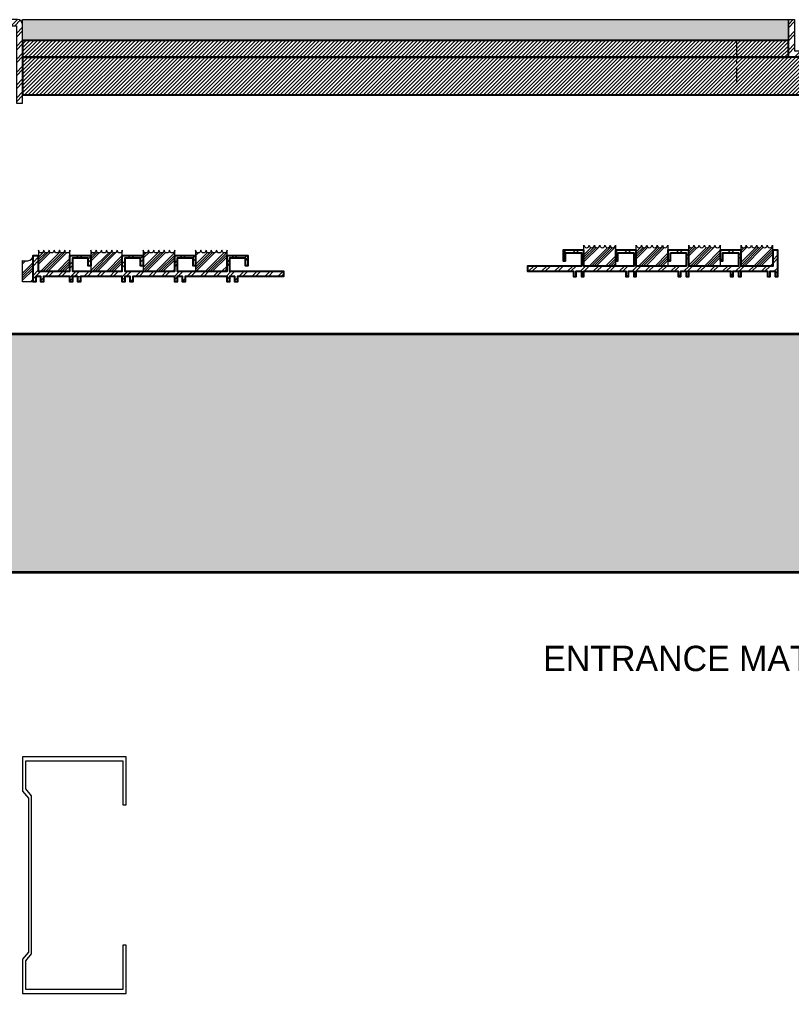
# Model space of a CAD drawing. Header units: millimetres. Extents: x -159872 to 386485, y -250577 to 158966.
# Drawn here: x -44139.1 to -43770.4, y 30365.1 to 30830 of the extents above; entities that cross this region are included whole.
import ezdxf

# ---------------------------------------------------------------- set-up
doc = ezdxf.new("R2010")
doc.units = ezdxf.units.MM
doc.linetypes.add('Line Type-23', pattern=[12.192, 7.62, -1.524, 1.524, -1.524])
doc.layers.add('LDS-finishes-floor', color=252, linetype='Continuous', lineweight=9)
doc.layers.add('LDS-finishes-floor_Hatch', color=7, linetype='Continuous', lineweight=5)
doc.styles.add('2Stone Sans', font='')
doc.styles.get('2Stone Sans').set_extended_font_data('2Stone Sans')
pattern_1 = [(45, (60673.5132, -36457.515), (-3.08687324, 3.08687324), []), (45, (60672.671, -36456.673), (-3.08687324, 3.08687324), [])]
pattern_2 = [(45, (60673.5132, -36457.5152), (-0.898025612, 0.898025612), [])]
pattern_3 = [(45, (60673.513, -36457.515), (-3.92886205, 3.92886205), []), (45, (60672.952, -36456.954), (-3.92886205, 3.92886205), []), (45, (60672.3907, -36456.3927), (-3.92886205, 3.92886205), [])]
pattern_4 = [(45, (60670.5146, -36457.1183), (-3.92886205, 3.92886205), [])]

msp = doc.modelspace()

# ---------------------------------------------------------------- hatches: boundary and pattern name
at = {"layer": 'LDS-finishes-floor_Hatch', "linetype": 'Continuous', "lineweight": 13}
h = msp.add_hatch(dxfattribs=at)
h.set_pattern_fill('Steel', style=0, pattern_type=2)
h.set_pattern_definition(pattern_1)
edge = h.paths.add_edge_path()
edge.add_arc((-44140.0515, 30827.5), 2.5, 0, 90)
edge.add_line((-44140.0515, 30830), (-44316.0515, 30830))
edge.add_arc((-44316.0515, 30827.5), 2.5, 90, 180)
edge.add_line((-44318.5515, 30827.5), (-44318.5515, 30653.3465))
edge.add_line((-44318.5515, 30653.3465), (-44315.5515, 30653.3465))
edge.add_line((-44315.5515, 30653.3465), (-44315.5515, 30827))
edge.add_line((-44315.5515, 30827), (-44140.5515, 30827))
edge.add_line((-44140.5515, 30827), (-44140.5515, 30790))
edge.add_line((-44140.5515, 30790), (-44137.5515, 30790))
edge.add_line((-44137.5515, 30790), (-44137.5515, 30827.5))
at = {"layer": 'LDS-finishes-floor_Hatch', "linetype": 'Continuous', "lineweight": 13, "transparency": 33554687}
h = msp.add_hatch(dxfattribs=at)
h.set_pattern_fill('Skipping Cross Gray HF', color=8, style=0, pattern_type=2)
h.set_pattern_definition([(45, (60673.513, -36457.515), (8.29027778, -0.70555556), [15.7154482, -2.245064]), (45, (60672.2344, -36459.9406), (-1.26682156, -10.1984562), [6.7351921, -11.22532015]), (45, (60674.636, -36458.638), (0.9059402, -8.0496902), [14.4104195, -16.2500475]), (45, (60674.0865, -36460.2933), (9.42870198, 0.4490758), [13.919397, -4.0411153]), (45, (60675.758, -36459.76), (4.49012806, -4.49012806), [4.2083736, -1.0520934]), (45, (60676.3196, -36460.3215), (4.49012806, -4.49012806), [3.52298, -5.74802]), (45, (60676.881, -36460.883), (4.49012806, -4.49012806), []), (45, (60673.5794, -36465.2763), (4.49012806, -4.49012806), [23.8482568, -19.5122102]), (135, (60675.806, -36458.662), (8.81944444, 1.49930556), [15.7155198, -2.2450743]), (135, (60677.7466, -36461.837), (-10.58333333, 0.35277778), [6.7352227, -11.2253713]), (135, (60673.778, -36459.191), (-2.38125, -7.7611111), [14.4104792, -16.2501148]), (135, (60675.63, -36462.542), (8.9076389, 1.32291667), [13.9194603, -4.0411336]), (135, (60676.512, -36464.659), (5.99722222, 4.23333333), [4.2084752, -1.0521188]), (135, (60674.836, -36464.0416), (-5.64444444, -4.5861111), [3.52298, -5.74802]), (135, (60674.1306, -36464.4826), (6.43819444, 3.7923611), []), (135, (60675.101, -36466.864), (5.11527778, 5.20347222), [23.8483267, -19.5122673])])
h.paths.add_polyline_path([(-44137.5515, 30830), (-43771.94161, 30830), (-43771.94161, 30820), (-44137.5515, 30820)])
h = msp.add_hatch(dxfattribs=at)
h.set_pattern_fill('Steel', style=0, pattern_type=2)
h.set_pattern_definition(pattern_1)
h.paths.add_polyline_path([(-43771.94161, 30812), (-43771.94161, 30830), (-43768.94161, 30830), (-43768.94161, 30815), (-43745.44161, 30815), (-43745.44161, 30812)])
at = {"layer": 'LDS-finishes-floor_Hatch', "linetype": 'Continuous', "lineweight": 5, "transparency": 33554687}
h = msp.add_hatch(dxfattribs=at)
h.set_pattern_fill('Brick', style=0, pattern_type=2)
h.set_pattern_definition(pattern_2)
h.paths.add_polyline_path([(-43771.94161, 30820), (-44137.5515, 30820), (-44137.5515, 30812), (-43771.94161, 30812)])
h = msp.add_hatch(dxfattribs=at)
h.set_pattern_fill('Brick', style=0, pattern_type=2)
h.set_pattern_definition(pattern_2)
h.paths.add_polyline_path([(-42614.11263, 30812), (-44137.5515, 30812), (-44137.5515, 30794), (-42614.11263, 30794)])
h = msp.add_hatch(dxfattribs=at)
h.set_pattern_fill('07_   rubber-1', color=250, style=0, pattern_type=2)
h.set_pattern_definition(pattern_3)
edge = h.paths.add_edge_path()
edge.add_line((-44129.9515, 30709.84118), (-44114.9515, 30709.84118))
edge.add_line((-44114.9515, 30709.84118), (-44114.9515, 30719.84118))
edge.add_arc((-44116.2015, 30719.84118), 1.25, 270, 360, ccw=False)
edge.add_arc((-44116.2015, 30719.84118), 1.25, 180, 270, ccw=False)
edge.add_arc((-44118.7015, 30719.84118), 1.25, 270, 360, ccw=False)
edge.add_arc((-44118.7015, 30719.84118), 1.25, 180, 270, ccw=False)
edge.add_arc((-44121.2015, 30719.84118), 1.25, 270, 360, ccw=False)
edge.add_arc((-44121.2015, 30719.84118), 1.25, 180, 270, ccw=False)
edge.add_arc((-44123.7015, 30719.84118), 1.25, 270, 360, ccw=False)
edge.add_arc((-44123.7015, 30719.84118), 1.25, 180, 270, ccw=False)
edge.add_arc((-44126.2015, 30719.84118), 1.25, 270, 360, ccw=False)
edge.add_arc((-44126.2015, 30719.84118), 1.25, 180, 270, ccw=False)
edge.add_arc((-44128.7015, 30719.84118), 1.25, 270, 360, ccw=False)
edge.add_arc((-44128.7015, 30719.84118), 1.25, 180, 270, ccw=False)
edge.add_line((-44129.9515, 30719.84118), (-44129.9515, 30709.84118))
h = msp.add_hatch(dxfattribs=at)
h.set_pattern_fill('07_   rubber', style=0, pattern_type=2)
h.set_pattern_definition(pattern_4)
edge = h.paths.add_edge_path()
edge.add_line((-44129.9515, 30709.84118), (-44114.9515, 30709.84118))
edge.add_line((-44114.9515, 30709.84118), (-44114.9515, 30719.84118))
edge.add_arc((-44116.2015, 30719.84118), 1.25, 270, 360, ccw=False)
edge.add_arc((-44116.2015, 30719.84118), 1.25, 180, 270, ccw=False)
edge.add_arc((-44118.7015, 30719.84118), 1.25, 270, 360, ccw=False)
edge.add_arc((-44118.7015, 30719.84118), 1.25, 180, 270, ccw=False)
edge.add_arc((-44121.2015, 30719.84118), 1.25, 270, 360, ccw=False)
edge.add_arc((-44121.2015, 30719.84118), 1.25, 180, 270, ccw=False)
edge.add_arc((-44123.7015, 30719.84118), 1.25, 270, 360, ccw=False)
edge.add_arc((-44123.7015, 30719.84118), 1.25, 180, 270, ccw=False)
edge.add_arc((-44126.2015, 30719.84118), 1.25, 270, 360, ccw=False)
edge.add_arc((-44126.2015, 30719.84118), 1.25, 180, 270, ccw=False)
edge.add_arc((-44128.7015, 30719.84118), 1.25, 270, 360, ccw=False)
edge.add_arc((-44128.7015, 30719.84118), 1.25, 180, 270, ccw=False)
edge.add_line((-44129.9515, 30719.84118), (-44129.9515, 30709.84118))
h = msp.add_hatch(dxfattribs=at)
h.set_pattern_fill('07_   rubber-1', color=250, style=0, pattern_type=2)
h.set_pattern_definition(pattern_3)
edge = h.paths.add_edge_path()
edge.add_line((-44104.9515, 30709.84118), (-44089.9515, 30709.84118))
edge.add_line((-44089.9515, 30709.84118), (-44089.9515, 30719.84118))
edge.add_arc((-44091.2015, 30719.84118), 1.25, 270, 360, ccw=False)
edge.add_arc((-44091.2015, 30719.84118), 1.25, 180, 270, ccw=False)
edge.add_arc((-44093.7015, 30719.84118), 1.25, 270, 360, ccw=False)
edge.add_arc((-44093.7015, 30719.84118), 1.25, 180, 270, ccw=False)
edge.add_arc((-44096.2015, 30719.84118), 1.25, 270, 360, ccw=False)
edge.add_arc((-44096.2015, 30719.84118), 1.25, 180, 270, ccw=False)
edge.add_arc((-44098.7015, 30719.84118), 1.25, 270, 360, ccw=False)
edge.add_arc((-44098.7015, 30719.84118), 1.25, 180, 270, ccw=False)
edge.add_arc((-44101.2015, 30719.84118), 1.25, 270, 360, ccw=False)
edge.add_arc((-44101.2015, 30719.84118), 1.25, 180, 270, ccw=False)
edge.add_arc((-44103.7015, 30719.84118), 1.25, 270, 360, ccw=False)
edge.add_arc((-44103.7015, 30719.84118), 1.25, 180, 270, ccw=False)
edge.add_line((-44104.9515, 30719.84118), (-44104.9515, 30709.84118))
h = msp.add_hatch(dxfattribs=at)
h.set_pattern_fill('07_   rubber', style=0, pattern_type=2)
h.set_pattern_definition(pattern_4)
edge = h.paths.add_edge_path()
edge.add_line((-44104.9515, 30709.84118), (-44089.9515, 30709.84118))
edge.add_line((-44089.9515, 30709.84118), (-44089.9515, 30719.84118))
edge.add_arc((-44091.2015, 30719.84118), 1.25, 270, 360, ccw=False)
edge.add_arc((-44091.2015, 30719.84118), 1.25, 180, 270, ccw=False)
edge.add_arc((-44093.7015, 30719.84118), 1.25, 270, 360, ccw=False)
edge.add_arc((-44093.7015, 30719.84118), 1.25, 180, 270, ccw=False)
edge.add_arc((-44096.2015, 30719.84118), 1.25, 270, 360, ccw=False)
edge.add_arc((-44096.2015, 30719.84118), 1.25, 180, 270, ccw=False)
edge.add_arc((-44098.7015, 30719.84118), 1.25, 270, 360, ccw=False)
edge.add_arc((-44098.7015, 30719.84118), 1.25, 180, 270, ccw=False)
edge.add_arc((-44101.2015, 30719.84118), 1.25, 270, 360, ccw=False)
edge.add_arc((-44101.2015, 30719.84118), 1.25, 180, 270, ccw=False)
edge.add_arc((-44103.7015, 30719.84118), 1.25, 270, 360, ccw=False)
edge.add_arc((-44103.7015, 30719.84118), 1.25, 180, 270, ccw=False)
edge.add_line((-44104.9515, 30719.84118), (-44104.9515, 30709.84118))
h = msp.add_hatch(dxfattribs=at)
h.set_pattern_fill('07_   rubber-1', color=250, style=0, pattern_type=2)
h.set_pattern_definition(pattern_3)
edge = h.paths.add_edge_path()
edge.add_line((-44079.9515, 30709.84118), (-44064.9515, 30709.84118))
edge.add_line((-44064.9515, 30709.84118), (-44064.9515, 30719.84118))
edge.add_arc((-44066.2015, 30719.84118), 1.25, 270, 360, ccw=False)
edge.add_arc((-44066.2015, 30719.84118), 1.25, 180, 270, ccw=False)
edge.add_arc((-44068.7015, 30719.84118), 1.25, 270, 360, ccw=False)
edge.add_arc((-44068.7015, 30719.84118), 1.25, 180, 270, ccw=False)
edge.add_arc((-44071.2015, 30719.84118), 1.25, 270, 360, ccw=False)
edge.add_arc((-44071.2015, 30719.84118), 1.25, 180, 270, ccw=False)
edge.add_arc((-44073.7015, 30719.84118), 1.25, 270, 360, ccw=False)
edge.add_arc((-44073.7015, 30719.84118), 1.25, 180, 270, ccw=False)
edge.add_arc((-44076.2015, 30719.84118), 1.25, 270, 360, ccw=False)
edge.add_arc((-44076.2015, 30719.84118), 1.25, 180, 270, ccw=False)
edge.add_arc((-44078.7015, 30719.84118), 1.25, 270, 360, ccw=False)
edge.add_arc((-44078.7015, 30719.84118), 1.25, 180, 270, ccw=False)
edge.add_line((-44079.9515, 30719.84118), (-44079.9515, 30709.84118))
h = msp.add_hatch(dxfattribs=at)
h.set_pattern_fill('07_   rubber', style=0, pattern_type=2)
h.set_pattern_definition(pattern_4)
edge = h.paths.add_edge_path()
edge.add_line((-44079.9515, 30709.84118), (-44064.9515, 30709.84118))
edge.add_line((-44064.9515, 30709.84118), (-44064.9515, 30719.84118))
edge.add_arc((-44066.2015, 30719.84118), 1.25, 270, 360, ccw=False)
edge.add_arc((-44066.2015, 30719.84118), 1.25, 180, 270, ccw=False)
edge.add_arc((-44068.7015, 30719.84118), 1.25, 270, 360, ccw=False)
edge.add_arc((-44068.7015, 30719.84118), 1.25, 180, 270, ccw=False)
edge.add_arc((-44071.2015, 30719.84118), 1.25, 270, 360, ccw=False)
edge.add_arc((-44071.2015, 30719.84118), 1.25, 180, 270, ccw=False)
edge.add_arc((-44073.7015, 30719.84118), 1.25, 270, 360, ccw=False)
edge.add_arc((-44073.7015, 30719.84118), 1.25, 180, 270, ccw=False)
edge.add_arc((-44076.2015, 30719.84118), 1.25, 270, 360, ccw=False)
edge.add_arc((-44076.2015, 30719.84118), 1.25, 180, 270, ccw=False)
edge.add_arc((-44078.7015, 30719.84118), 1.25, 270, 360, ccw=False)
edge.add_arc((-44078.7015, 30719.84118), 1.25, 180, 270, ccw=False)
edge.add_line((-44079.9515, 30719.84118), (-44079.9515, 30709.84118))
h = msp.add_hatch(dxfattribs=at)
h.set_pattern_fill('07_   rubber-1', color=250, style=0, pattern_type=2)
h.set_pattern_definition(pattern_3)
edge = h.paths.add_edge_path()
edge.add_line((-44054.9515, 30709.84118), (-44039.9515, 30709.84118))
edge.add_line((-44039.9515, 30709.84118), (-44039.9515, 30719.84118))
edge.add_arc((-44041.2015, 30719.84118), 1.25, 270, 360, ccw=False)
edge.add_arc((-44041.2015, 30719.84118), 1.25, 180, 270, ccw=False)
edge.add_arc((-44043.7015, 30719.84118), 1.25, 270, 360, ccw=False)
edge.add_arc((-44043.7015, 30719.84118), 1.25, 180, 270, ccw=False)
edge.add_arc((-44046.2015, 30719.84118), 1.25, 270, 360, ccw=False)
edge.add_arc((-44046.2015, 30719.84118), 1.25, 180, 270, ccw=False)
edge.add_arc((-44048.7015, 30719.84118), 1.25, 270, 360, ccw=False)
edge.add_arc((-44048.7015, 30719.84118), 1.25, 180, 270, ccw=False)
edge.add_arc((-44051.2015, 30719.84118), 1.25, 270, 360, ccw=False)
edge.add_arc((-44051.2015, 30719.84118), 1.25, 180, 270, ccw=False)
edge.add_arc((-44053.7015, 30719.84118), 1.25, 270, 360, ccw=False)
edge.add_arc((-44053.7015, 30719.84118), 1.25, 180, 270, ccw=False)
edge.add_line((-44054.9515, 30719.84118), (-44054.9515, 30709.84118))
h = msp.add_hatch(dxfattribs=at)
h.set_pattern_fill('07_   rubber', style=0, pattern_type=2)
h.set_pattern_definition(pattern_4)
edge = h.paths.add_edge_path()
edge.add_line((-44054.9515, 30709.84118), (-44039.9515, 30709.84118))
edge.add_line((-44039.9515, 30709.84118), (-44039.9515, 30719.84118))
edge.add_arc((-44041.2015, 30719.84118), 1.25, 270, 360, ccw=False)
edge.add_arc((-44041.2015, 30719.84118), 1.25, 180, 270, ccw=False)
edge.add_arc((-44043.7015, 30719.84118), 1.25, 270, 360, ccw=False)
edge.add_arc((-44043.7015, 30719.84118), 1.25, 180, 270, ccw=False)
edge.add_arc((-44046.2015, 30719.84118), 1.25, 270, 360, ccw=False)
edge.add_arc((-44046.2015, 30719.84118), 1.25, 180, 270, ccw=False)
edge.add_arc((-44048.7015, 30719.84118), 1.25, 270, 360, ccw=False)
edge.add_arc((-44048.7015, 30719.84118), 1.25, 180, 270, ccw=False)
edge.add_arc((-44051.2015, 30719.84118), 1.25, 270, 360, ccw=False)
edge.add_arc((-44051.2015, 30719.84118), 1.25, 180, 270, ccw=False)
edge.add_arc((-44053.7015, 30719.84118), 1.25, 270, 360, ccw=False)
edge.add_arc((-44053.7015, 30719.84118), 1.25, 180, 270, ccw=False)
edge.add_line((-44054.9515, 30719.84118), (-44054.9515, 30709.84118))
at = {"layer": 'LDS-finishes-floor_Hatch', "linetype": 'Continuous', "lineweight": 13, "transparency": 33554687}
h = msp.add_hatch(dxfattribs=at)
h.set_pattern_fill('Steel', style=0, pattern_type=2)
h.set_pattern_definition(pattern_1)
h.paths.add_polyline_path([(-43828.29161, 30718.55931), (-43820.79161, 30718.55931), (-43820.79161, 30712.30931), (-43844.54161, 30712.30931), (-43844.54161, 30719.80931), (-43854.54161, 30719.80931), (-43854.54161, 30714.80931), (-43853.29161, 30714.80931), (-43853.29161, 30718.55931), (-43845.79161, 30718.55931), (-43845.79161, 30712.30931), (-43869.54161, 30712.30931), (-43869.54161, 30719.80931), (-43879.54161, 30719.80931), (-43879.54161, 30714.80931), (-43878.29161, 30714.80931), (-43878.29161, 30718.55931), (-43870.79161, 30718.55931), (-43870.79161, 30712.30931), (-43896.54161, 30712.30931), (-43896.54161, 30709.80931), (-43874.54161, 30709.80931), (-43874.54161, 30707.30931), (-43873.29161, 30707.30931), (-43873.29161, 30709.80931), (-43870.79161, 30709.80931), (-43870.79161, 30707.30931), (-43869.54161, 30707.30931), (-43869.54161, 30709.80931), (-43849.54161, 30709.80931), (-43849.54161, 30707.30931), (-43848.29161, 30707.30931), (-43848.29161, 30709.80931), (-43845.79161, 30709.80931), (-43845.79161, 30707.30931), (-43844.54161, 30707.30931), (-43844.54161, 30709.80931), (-43824.54161, 30709.80931), (-43824.54161, 30707.30931), (-43823.29161, 30707.30931), (-43823.29161, 30709.80931), (-43820.79161, 30709.80931), (-43820.79161, 30707.30931), (-43819.54161, 30707.30931), (-43819.54161, 30709.80931), (-43799.54161, 30709.80931), (-43799.54161, 30707.30931), (-43798.29161, 30707.30931), (-43798.29161, 30709.80931), (-43795.79161, 30709.80931), (-43795.79161, 30707.30931), (-43794.54161, 30707.30931), (-43794.54161, 30709.80931), (-43781.94161, 30709.80931), (-43781.94161, 30707.30931), (-43780.69161, 30707.30931), (-43780.69161, 30709.80931), (-43778.19161, 30709.80931), (-43778.19161, 30707.30931), (-43776.94161, 30707.30931), (-43776.94161, 30719.80931), (-43779.44161, 30719.80931), (-43779.44161, 30712.30931), (-43794.54161, 30712.30931), (-43794.54161, 30719.80931), (-43804.54161, 30719.80931), (-43804.54161, 30714.80931), (-43803.29161, 30714.80931), (-43803.29161, 30718.55931), (-43795.79161, 30718.55931), (-43795.79161, 30712.30931), (-43819.54161, 30712.30931), (-43819.54161, 30719.80931), (-43829.54161, 30719.80931), (-43829.54161, 30714.80931), (-43828.29161, 30714.80931)])
at = {"layer": 'LDS-finishes-floor_Hatch', "linetype": 'Continuous', "lineweight": 5, "transparency": 33554687}
h = msp.add_hatch(dxfattribs=at)
h.set_pattern_fill('07_   rubber-1', color=250, style=0, pattern_type=2)
h.set_pattern_definition(pattern_3)
edge = h.paths.add_edge_path()
edge.add_line((-43854.54161, 30712.30931), (-43869.54161, 30712.30931))
edge.add_line((-43869.54161, 30712.30931), (-43869.54161, 30722.30931))
edge.add_arc((-43868.29161, 30722.30931), 1.25, 180, 270)
edge.add_arc((-43868.29161, 30722.30931), 1.25, 270, 360)
edge.add_arc((-43865.79161, 30722.30931), 1.25, 180, 270)
edge.add_arc((-43865.79161, 30722.30931), 1.25, 270, 360)
edge.add_arc((-43863.29161, 30722.30931), 1.25, 180, 270)
edge.add_arc((-43863.29161, 30722.30931), 1.25, 270, 360)
edge.add_arc((-43860.79161, 30722.30931), 1.25, 180, 270)
edge.add_arc((-43860.79161, 30722.30931), 1.25, 270, 360)
edge.add_arc((-43858.29161, 30722.30931), 1.25, 180, 270)
edge.add_arc((-43858.29161, 30722.30931), 1.25, 270, 360)
edge.add_arc((-43855.79161, 30722.30931), 1.25, 180, 270)
edge.add_arc((-43855.79161, 30722.30931), 1.25, 270, 360)
edge.add_line((-43854.54161, 30722.30931), (-43854.54161, 30712.30931))
h = msp.add_hatch(dxfattribs=at)
h.set_pattern_fill('07_   rubber', style=0, pattern_type=2)
h.set_pattern_definition(pattern_4)
edge = h.paths.add_edge_path()
edge.add_line((-43854.54161, 30712.30931), (-43869.54161, 30712.30931))
edge.add_line((-43869.54161, 30712.30931), (-43869.54161, 30722.30931))
edge.add_arc((-43868.29161, 30722.30931), 1.25, 180, 270)
edge.add_arc((-43868.29161, 30722.30931), 1.25, 270, 360)
edge.add_arc((-43865.79161, 30722.30931), 1.25, 180, 270)
edge.add_arc((-43865.79161, 30722.30931), 1.25, 270, 360)
edge.add_arc((-43863.29161, 30722.30931), 1.25, 180, 270)
edge.add_arc((-43863.29161, 30722.30931), 1.25, 270, 360)
edge.add_arc((-43860.79161, 30722.30931), 1.25, 180, 270)
edge.add_arc((-43860.79161, 30722.30931), 1.25, 270, 360)
edge.add_arc((-43858.29161, 30722.30931), 1.25, 180, 270)
edge.add_arc((-43858.29161, 30722.30931), 1.25, 270, 360)
edge.add_arc((-43855.79161, 30722.30931), 1.25, 180, 270)
edge.add_arc((-43855.79161, 30722.30931), 1.25, 270, 360)
edge.add_line((-43854.54161, 30722.30931), (-43854.54161, 30712.30931))
h = msp.add_hatch(dxfattribs=at)
h.set_pattern_fill('07_   rubber-1', color=250, style=0, pattern_type=2)
h.set_pattern_definition(pattern_3)
edge = h.paths.add_edge_path()
edge.add_line((-43829.54161, 30712.30931), (-43844.54161, 30712.30931))
edge.add_line((-43844.54161, 30712.30931), (-43844.54161, 30722.30931))
edge.add_arc((-43843.29161, 30722.30931), 1.25, 180, 270)
edge.add_arc((-43843.29161, 30722.30931), 1.25, 270, 360)
edge.add_arc((-43840.79161, 30722.30931), 1.25, 180, 270)
edge.add_arc((-43840.79161, 30722.30931), 1.25, 270, 360)
edge.add_arc((-43838.29161, 30722.30931), 1.25, 180, 270)
edge.add_arc((-43838.29161, 30722.30931), 1.25, 270, 360)
edge.add_arc((-43835.79161, 30722.30931), 1.25, 180, 270)
edge.add_arc((-43835.79161, 30722.30931), 1.25, 270, 360)
edge.add_arc((-43833.29161, 30722.30931), 1.25, 180, 270)
edge.add_arc((-43833.29161, 30722.30931), 1.25, 270, 360)
edge.add_arc((-43830.79161, 30722.30931), 1.25, 180, 270)
edge.add_arc((-43830.79161, 30722.30931), 1.25, 270, 360)
edge.add_line((-43829.54161, 30722.30931), (-43829.54161, 30712.30931))
h = msp.add_hatch(dxfattribs=at)
h.set_pattern_fill('07_   rubber', style=0, pattern_type=2)
h.set_pattern_definition(pattern_4)
edge = h.paths.add_edge_path()
edge.add_line((-43829.54161, 30712.30931), (-43844.54161, 30712.30931))
edge.add_line((-43844.54161, 30712.30931), (-43844.54161, 30722.30931))
edge.add_arc((-43843.29161, 30722.30931), 1.25, 180, 270)
edge.add_arc((-43843.29161, 30722.30931), 1.25, 270, 360)
edge.add_arc((-43840.79161, 30722.30931), 1.25, 180, 270)
edge.add_arc((-43840.79161, 30722.30931), 1.25, 270, 360)
edge.add_arc((-43838.29161, 30722.30931), 1.25, 180, 270)
edge.add_arc((-43838.29161, 30722.30931), 1.25, 270, 360)
edge.add_arc((-43835.79161, 30722.30931), 1.25, 180, 270)
edge.add_arc((-43835.79161, 30722.30931), 1.25, 270, 360)
edge.add_arc((-43833.29161, 30722.30931), 1.25, 180, 270)
edge.add_arc((-43833.29161, 30722.30931), 1.25, 270, 360)
edge.add_arc((-43830.79161, 30722.30931), 1.25, 180, 270)
edge.add_arc((-43830.79161, 30722.30931), 1.25, 270, 360)
edge.add_line((-43829.54161, 30722.30931), (-43829.54161, 30712.30931))
h = msp.add_hatch(dxfattribs=at)
h.set_pattern_fill('07_   rubber-1', color=250, style=0, pattern_type=2)
h.set_pattern_definition(pattern_3)
edge = h.paths.add_edge_path()
edge.add_line((-43804.54161, 30712.30931), (-43819.54161, 30712.30931))
edge.add_line((-43819.54161, 30712.30931), (-43819.54161, 30722.30931))
edge.add_arc((-43818.29161, 30722.30931), 1.25, 180, 270)
edge.add_arc((-43818.29161, 30722.30931), 1.25, 270, 360)
edge.add_arc((-43815.79161, 30722.30931), 1.25, 180, 270)
edge.add_arc((-43815.79161, 30722.30931), 1.25, 270, 360)
edge.add_arc((-43813.29161, 30722.30931), 1.25, 180, 270)
edge.add_arc((-43813.29161, 30722.30931), 1.25, 270, 360)
edge.add_arc((-43810.79161, 30722.30931), 1.25, 180, 270)
edge.add_arc((-43810.79161, 30722.30931), 1.25, 270, 360)
edge.add_arc((-43808.29161, 30722.30931), 1.25, 180, 270)
edge.add_arc((-43808.29161, 30722.30931), 1.25, 270, 360)
edge.add_arc((-43805.79161, 30722.30931), 1.25, 180, 270)
edge.add_arc((-43805.79161, 30722.30931), 1.25, 270, 360)
edge.add_line((-43804.54161, 30722.30931), (-43804.54161, 30712.30931))
h = msp.add_hatch(dxfattribs=at)
h.set_pattern_fill('07_   rubber', style=0, pattern_type=2)
h.set_pattern_definition(pattern_4)
edge = h.paths.add_edge_path()
edge.add_line((-43804.54161, 30712.30931), (-43819.54161, 30712.30931))
edge.add_line((-43819.54161, 30712.30931), (-43819.54161, 30722.30931))
edge.add_arc((-43818.29161, 30722.30931), 1.25, 180, 270)
edge.add_arc((-43818.29161, 30722.30931), 1.25, 270, 360)
edge.add_arc((-43815.79161, 30722.30931), 1.25, 180, 270)
edge.add_arc((-43815.79161, 30722.30931), 1.25, 270, 360)
edge.add_arc((-43813.29161, 30722.30931), 1.25, 180, 270)
edge.add_arc((-43813.29161, 30722.30931), 1.25, 270, 360)
edge.add_arc((-43810.79161, 30722.30931), 1.25, 180, 270)
edge.add_arc((-43810.79161, 30722.30931), 1.25, 270, 360)
edge.add_arc((-43808.29161, 30722.30931), 1.25, 180, 270)
edge.add_arc((-43808.29161, 30722.30931), 1.25, 270, 360)
edge.add_arc((-43805.79161, 30722.30931), 1.25, 180, 270)
edge.add_arc((-43805.79161, 30722.30931), 1.25, 270, 360)
edge.add_line((-43804.54161, 30722.30931), (-43804.54161, 30712.30931))
h = msp.add_hatch(dxfattribs=at)
h.set_pattern_fill('07_   rubber-1', color=250, style=0, pattern_type=2)
h.set_pattern_definition(pattern_3)
edge = h.paths.add_edge_path()
edge.add_line((-43779.54161, 30712.30931), (-43794.54161, 30712.30931))
edge.add_line((-43794.54161, 30712.30931), (-43794.54161, 30722.30931))
edge.add_arc((-43793.29161, 30722.30931), 1.25, 180, 270)
edge.add_arc((-43793.29161, 30722.30931), 1.25, 270, 360)
edge.add_arc((-43790.79161, 30722.30931), 1.25, 180, 270)
edge.add_arc((-43790.79161, 30722.30931), 1.25, 270, 360)
edge.add_arc((-43788.29161, 30722.30931), 1.25, 180, 270)
edge.add_arc((-43788.29161, 30722.30931), 1.25, 270, 360)
edge.add_arc((-43785.79161, 30722.30931), 1.25, 180, 270)
edge.add_arc((-43785.79161, 30722.30931), 1.25, 270, 360)
edge.add_arc((-43783.29161, 30722.30931), 1.25, 180, 270)
edge.add_arc((-43783.29161, 30722.30931), 1.25, 270, 360)
edge.add_arc((-43780.79161, 30722.30931), 1.25, 180, 270)
edge.add_arc((-43780.79161, 30722.30931), 1.25, 270, 360)
edge.add_line((-43779.54161, 30722.30931), (-43779.54161, 30712.30931))
h = msp.add_hatch(dxfattribs=at)
h.set_pattern_fill('07_   rubber', style=0, pattern_type=2)
h.set_pattern_definition(pattern_4)
edge = h.paths.add_edge_path()
edge.add_line((-43779.54161, 30712.30931), (-43794.54161, 30712.30931))
edge.add_line((-43794.54161, 30712.30931), (-43794.54161, 30722.30931))
edge.add_arc((-43793.29161, 30722.30931), 1.25, 180, 270)
edge.add_arc((-43793.29161, 30722.30931), 1.25, 270, 360)
edge.add_arc((-43790.79161, 30722.30931), 1.25, 180, 270)
edge.add_arc((-43790.79161, 30722.30931), 1.25, 270, 360)
edge.add_arc((-43788.29161, 30722.30931), 1.25, 180, 270)
edge.add_arc((-43788.29161, 30722.30931), 1.25, 270, 360)
edge.add_arc((-43785.79161, 30722.30931), 1.25, 180, 270)
edge.add_arc((-43785.79161, 30722.30931), 1.25, 270, 360)
edge.add_arc((-43783.29161, 30722.30931), 1.25, 180, 270)
edge.add_arc((-43783.29161, 30722.30931), 1.25, 270, 360)
edge.add_arc((-43780.79161, 30722.30931), 1.25, 180, 270)
edge.add_arc((-43780.79161, 30722.30931), 1.25, 270, 360)
edge.add_line((-43779.54161, 30722.30931), (-43779.54161, 30712.30931))
h = msp.add_hatch(dxfattribs=at)
h.set_pattern_fill('07_   rubber-1', color=250, style=0, pattern_type=2)
h.set_pattern_definition(pattern_3)
edge = h.paths.add_edge_path()
edge.add_line((-44132.5515, 30704.80874), (-44137.5515, 30704.80874))
edge.add_line((-44137.5515, 30704.80874), (-44137.5515, 30714.92874))
edge.add_arc((-44137.46395, 30714.92874), 0.08756, 180, 270)
edge.add_line((-44137.46395, 30714.84118), (-44135.0515, 30714.84118))
edge.add_arc((-44135.0515, 30717.34118), 2.5, 270, 360)
edge.add_line((-44132.5515, 30717.34118), (-44132.5515, 30704.80874))
h = msp.add_hatch(dxfattribs=at)
h.set_pattern_fill('07_   rubber', style=0, pattern_type=2)
h.set_pattern_definition(pattern_4)
edge = h.paths.add_edge_path()
edge.add_line((-44132.5515, 30704.80874), (-44137.5515, 30704.80874))
edge.add_line((-44137.5515, 30704.80874), (-44137.5515, 30714.92874))
edge.add_arc((-44137.46395, 30714.92874), 0.08756, 180, 270)
edge.add_line((-44137.46395, 30714.84118), (-44135.0515, 30714.84118))
edge.add_arc((-44135.0515, 30717.34118), 2.5, 270, 360)
edge.add_line((-44132.5515, 30717.34118), (-44132.5515, 30704.80874))
at = {"layer": 'LDS-finishes-floor_Hatch', "linetype": 'Continuous', "lineweight": 13, "transparency": 33554687}
h = msp.add_hatch(dxfattribs=at)
h.set_pattern_fill('Steel', style=0, pattern_type=2)
h.set_pattern_definition(pattern_1)
h.paths.add_polyline_path([(-44081.2015, 30716.09118), (-44088.7015, 30716.09118), (-44088.7015, 30709.84118), (-44064.9515, 30709.84118), (-44064.9515, 30717.34118), (-44054.9515, 30717.34118), (-44054.9515, 30712.34118), (-44056.2015, 30712.34118), (-44056.2015, 30716.09118), (-44063.7015, 30716.09118), (-44063.7015, 30709.84118), (-44039.9515, 30709.84118), (-44039.9515, 30717.34118), (-44029.9515, 30717.34118), (-44029.9515, 30712.34118), (-44031.2015, 30712.34118), (-44031.2015, 30716.09118), (-44038.7015, 30716.09118), (-44038.7015, 30709.84118), (-44012.9515, 30709.84118), (-44012.9515, 30707.34118), (-44034.9515, 30707.34118), (-44034.9515, 30704.84118), (-44036.2015, 30704.84118), (-44036.2015, 30707.34118), (-44038.7015, 30707.34118), (-44038.7015, 30704.84118), (-44039.9515, 30704.84118), (-44039.9515, 30707.34118), (-44059.9515, 30707.34118), (-44059.9515, 30704.84118), (-44061.2015, 30704.84118), (-44061.2015, 30707.34118), (-44063.7015, 30707.34118), (-44063.7015, 30704.84118), (-44064.9515, 30704.84118), (-44064.9515, 30707.34118), (-44084.9515, 30707.34118), (-44084.9515, 30704.84118), (-44086.2015, 30704.84118), (-44086.2015, 30707.34118), (-44088.7015, 30707.34118), (-44088.7015, 30704.84118), (-44089.9515, 30704.84118), (-44089.9515, 30707.34118), (-44109.9515, 30707.34118), (-44109.9515, 30704.84118), (-44111.2015, 30704.84118), (-44111.2015, 30707.34118), (-44113.7015, 30707.34118), (-44113.7015, 30704.84118), (-44114.9515, 30704.84118), (-44114.9515, 30707.34118), (-44127.5515, 30707.34118), (-44127.5515, 30704.84118), (-44128.8015, 30704.84118), (-44128.8015, 30707.34118), (-44131.3015, 30707.34118), (-44131.3015, 30704.84118), (-44132.5515, 30704.84118), (-44132.5515, 30717.34118), (-44130.0515, 30717.34118), (-44130.0515, 30709.84118), (-44114.9515, 30709.84118), (-44114.9515, 30717.34118), (-44104.9515, 30717.34118), (-44104.9515, 30712.34118), (-44106.2015, 30712.34118), (-44106.2015, 30716.09118), (-44113.7015, 30716.09118), (-44113.7015, 30709.84118), (-44089.9515, 30709.84118), (-44089.9515, 30717.34118), (-44079.9515, 30717.34118), (-44079.9515, 30712.34118), (-44081.2015, 30712.34118)])
at = {"layer": 'LDS-finishes-floor_Hatch', "linetype": 'Continuous', "lineweight": 5, "transparency": 33554687}
h = msp.add_hatch(dxfattribs=at)
h.set_pattern_fill('03_   concrete 2', color=251, style=0, pattern_type=2)
h.set_pattern_definition([(50, (60673.513, -36457.515), (24.7998088, -2.169702), [2.593181, -28.524994]), (-5, (60673.513, -36457.515), (-4.7974314, 26.007607), [2.074545, -22.819995]), (100.4514, (60675.58, -36457.696), (20.0023958, 23.8378892), [2.203865, -24.2425144]), (46.1842, (60673.513, -36450.6), (36.90066, -5.722944), [3.889772, -42.787491]), (96.6356, (60676.59, -36451.077), (32.316664, 33.680856), [3.305797, -36.363766]), (-8.8158, (60673.513, -36450.6), (32.316638, 33.680881), [3.111818, -34.229993]), (21, (60676.97, -36452.329), (20.638509, -13.92085), [2.593181, -28.524994]), (-34, (60676.97, -36452.33), (8.41281, 25.0726067), [2.074545, -22.819995]), (71.4514, (60678.69, -36453.49), (29.0513276, 11.151734), [2.203865, -24.2425144]), (37.5, (60673.513, -36457.515), (0.4204361, 11.51005467), [0.3457575, -68.2698184]), (37.5, (60691.672, -36443.581), (0.4204361, 11.51005467), [0.3457575, -68.2698184]), (37.5, (60691.947, -36443.371), (0.4204361, 11.51005467), [0.3457575, -68.2698184]), (37.5, (60710.6, -36429.058), (0.4204361, 11.51005467), [0.3457575, -68.2698184]), (37.5, (60710.874, -36428.847), (0.4204361, 11.51005467), [0.3457575, -68.2698184]), (7.5, (60673.513, -36457.515), (9.0958266, 13.6370807), [0.3457575, -43.6173086]), (7.5, (60686.951, -36455.746), (9.0958266, 13.6370807), [0.3457575, -43.6173086]), (7.5, (60687.294, -36455.701), (9.0958266, 13.6370807), [0.3457575, -43.6173086]), (7.5, (60709.473, -36452.781), (9.0958266, 13.6370807), [0.3457575, -43.6173086]), (7.5, (60709.816, -36452.736), (9.0958266, 13.6370807), [0.3457575, -43.6173086]), (-32.5, (60665.803, -36457.515), (18.4573111, -0.7798516), [0.3457575, -71.053166]), (-32.5, (60673.385, -36462.345), (18.4573111, -0.7798516), [0.3457575, -71.053166]), (-32.5, (60673.676, -36462.531), (18.4573111, -0.7798516), [0.3457575, -71.053166]), (-32.5, (60696.713, -36477.207), (18.4573111, -0.7798516), [0.3457575, -71.053166]), (-32.5, (60697.005, -36477.393), (18.4573111, -0.7798516), [0.3457575, -71.053166]), (-42.5, (60662.345, -36457.515), (20.1640992, 3.4612048), [0.3457575, -54.214776]), (-42.5, (60670.885, -36465.34), (20.1640992, 3.4612048), [0.3457575, -54.214776]), (-42.5, (60671.14, -36465.574), (20.1640992, 3.4612048), [0.3457575, -54.214776]), (-42.5, (60684.6, -36477.908), (20.1640992, 3.4612048), [0.3457575, -54.214776]), (-42.5, (60684.855, -36478.141), (20.1640992, 3.4612048), [0.3457575, -54.214776])])
h.paths.add_polyline_path([(-44323.49973, 30680), (-42974, 30680), (-42974, 30566), (-44323.49973, 30566)])

# ---------------------------------------------------------------- linework, layer by layer
at = {"layer": 'LDS-finishes-floor', "color": 7, "linetype": 'Line Type-23', "lineweight": 18, "transparency": 33554687}
msp.add_line((-43796.77604, 30819.43244), (-43796.77604, 30798.06756), dxfattribs=at)
at = {"layer": 'LDS-finishes-floor', "flags": 128}
msp.add_lwpolyline([(-44137.5515, 30827.5, 0.414213562), (-44140.0515, 30830), (-44316.0515, 30830, 0.414213562), (-44318.5515, 30827.5), (-44318.5515, 30653.3465), (-44315.5515, 30653.3465), (-44315.5515, 30827), (-44140.5515, 30827), (-44140.5515, 30790), (-44137.5515, 30790)], format="xyb", close=True, dxfattribs=at)
at = {"layer": 'LDS-finishes-floor', "color": 7, "lineweight": 18, "flags": 128}
msp.add_lwpolyline([(-44137.5515, 30830), (-43771.94161, 30830), (-43771.94161, 30820), (-44137.5515, 30820)], close=True, dxfattribs=at)
at = {"layer": 'LDS-finishes-floor', "color": 7, "linetype": 'Continuous', "lineweight": 18, "transparency": 33554687, "flags": 128}
msp.add_lwpolyline([(-43771.94161, 30812), (-43771.94161, 30830), (-43768.94161, 30830), (-43768.94161, 30815), (-43745.44161, 30815), (-43745.44161, 30812)], close=True, dxfattribs=at)
at = {"layer": 'LDS-finishes-floor', "color": 7, "linetype": 'Continuous', "lineweight": 25, "transparency": 33554687, "flags": 128}
for points in [[(-43771.94161, 30820), (-44137.5515, 30820), (-44137.5515, 30812), (-43771.94161, 30812)], [(-42614.11263, 30812), (-44137.5515, 30812), (-44137.5515, 30794), (-42614.11263, 30794)], [(-43828.29161, 30718.55931), (-43820.79161, 30718.55931), (-43820.79161, 30712.30931), (-43844.54161, 30712.30931), (-43844.54161, 30719.80931), (-43854.54161, 30719.80931), (-43854.54161, 30714.80931), (-43853.29161, 30714.80931), (-43853.29161, 30718.55931), (-43845.79161, 30718.55931), (-43845.79161, 30712.30931), (-43869.54161, 30712.30931), (-43869.54161, 30719.80931), (-43879.54161, 30719.80931), (-43879.54161, 30714.80931), (-43878.29161, 30714.80931), (-43878.29161, 30718.55931), (-43870.79161, 30718.55931), (-43870.79161, 30712.30931), (-43896.54161, 30712.30931), (-43896.54161, 30709.80931), (-43874.54161, 30709.80931), (-43874.54161, 30707.30931), (-43873.29161, 30707.30931), (-43873.29161, 30709.80931), (-43870.79161, 30709.80931), (-43870.79161, 30707.30931), (-43869.54161, 30707.30931), (-43869.54161, 30709.80931), (-43849.54161, 30709.80931), (-43849.54161, 30707.30931), (-43848.29161, 30707.30931), (-43848.29161, 30709.80931), (-43845.79161, 30709.80931), (-43845.79161, 30707.30931), (-43844.54161, 30707.30931), (-43844.54161, 30709.80931), (-43824.54161, 30709.80931), (-43824.54161, 30707.30931), (-43823.29161, 30707.30931), (-43823.29161, 30709.80931), (-43820.79161, 30709.80931), (-43820.79161, 30707.30931), (-43819.54161, 30707.30931), (-43819.54161, 30709.80931), (-43799.54161, 30709.80931), (-43799.54161, 30707.30931), (-43798.29161, 30707.30931), (-43798.29161, 30709.80931), (-43795.79161, 30709.80931), (-43795.79161, 30707.30931), (-43794.54161, 30707.30931), (-43794.54161, 30709.80931), (-43781.94161, 30709.80931), (-43781.94161, 30707.30931), (-43780.69161, 30707.30931), (-43780.69161, 30709.80931), (-43778.19161, 30709.80931), (-43778.19161, 30707.30931), (-43776.94161, 30707.30931), (-43776.94161, 30719.80931), (-43779.44161, 30719.80931), (-43779.44161, 30712.30931), (-43794.54161, 30712.30931), (-43794.54161, 30719.80931), (-43804.54161, 30719.80931), (-43804.54161, 30714.80931), (-43803.29161, 30714.80931), (-43803.29161, 30718.55931), (-43795.79161, 30718.55931), (-43795.79161, 30712.30931), (-43819.54161, 30712.30931), (-43819.54161, 30719.80931), (-43829.54161, 30719.80931), (-43829.54161, 30714.80931), (-43828.29161, 30714.80931)], [(-44081.2015, 30716.09118), (-44088.7015, 30716.09118), (-44088.7015, 30709.84118), (-44064.9515, 30709.84118), (-44064.9515, 30717.34118), (-44054.9515, 30717.34118), (-44054.9515, 30712.34118), (-44056.2015, 30712.34118), (-44056.2015, 30716.09118), (-44063.7015, 30716.09118), (-44063.7015, 30709.84118), (-44039.9515, 30709.84118), (-44039.9515, 30717.34118), (-44029.9515, 30717.34118), (-44029.9515, 30712.34118), (-44031.2015, 30712.34118), (-44031.2015, 30716.09118), (-44038.7015, 30716.09118), (-44038.7015, 30709.84118), (-44012.9515, 30709.84118), (-44012.9515, 30707.34118), (-44034.9515, 30707.34118), (-44034.9515, 30704.84118), (-44036.2015, 30704.84118), (-44036.2015, 30707.34118), (-44038.7015, 30707.34118), (-44038.7015, 30704.84118), (-44039.9515, 30704.84118), (-44039.9515, 30707.34118), (-44059.9515, 30707.34118), (-44059.9515, 30704.84118), (-44061.2015, 30704.84118), (-44061.2015, 30707.34118), (-44063.7015, 30707.34118), (-44063.7015, 30704.84118), (-44064.9515, 30704.84118), (-44064.9515, 30707.34118), (-44084.9515, 30707.34118), (-44084.9515, 30704.84118), (-44086.2015, 30704.84118), (-44086.2015, 30707.34118), (-44088.7015, 30707.34118), (-44088.7015, 30704.84118), (-44089.9515, 30704.84118), (-44089.9515, 30707.34118), (-44109.9515, 30707.34118), (-44109.9515, 30704.84118), (-44111.2015, 30704.84118), (-44111.2015, 30707.34118), (-44113.7015, 30707.34118), (-44113.7015, 30704.84118), (-44114.9515, 30704.84118), (-44114.9515, 30707.34118), (-44127.5515, 30707.34118), (-44127.5515, 30704.84118), (-44128.8015, 30704.84118), (-44128.8015, 30707.34118), (-44131.3015, 30707.34118), (-44131.3015, 30704.84118), (-44132.5515, 30704.84118), (-44132.5515, 30717.34118), (-44130.0515, 30717.34118), (-44130.0515, 30709.84118), (-44114.9515, 30709.84118), (-44114.9515, 30717.34118), (-44104.9515, 30717.34118), (-44104.9515, 30712.34118), (-44106.2015, 30712.34118), (-44106.2015, 30716.09118), (-44113.7015, 30716.09118), (-44113.7015, 30709.84118), (-44089.9515, 30709.84118), (-44089.9515, 30717.34118), (-44079.9515, 30717.34118), (-44079.9515, 30712.34118), (-44081.2015, 30712.34118)]]:
    msp.add_lwpolyline(points, close=True, dxfattribs=at)
at = {"layer": 'LDS-finishes-floor', "color": 7, "linetype": 'Continuous', "lineweight": 5, "transparency": 33554687, "flags": 128}
for points in [[(-44129.9515, 30709.84118), (-44114.9515, 30709.84118), (-44114.9515, 30719.84118, -0.414213562), (-44116.2015, 30718.59118, -0.414213562), (-44117.4515, 30719.84118, -0.414213562), (-44118.7015, 30718.59118, -0.414213562), (-44119.9515, 30719.84118, -0.414213562), (-44121.2015, 30718.59118, -0.414213562), (-44122.4515, 30719.84118, -0.414213562), (-44123.7015, 30718.59118, -0.414213562), (-44124.9515, 30719.84118, -0.414213562), (-44126.2015, 30718.59118, -0.414213562), (-44127.4515, 30719.84118, -0.414213562), (-44128.7015, 30718.59118, -0.414213562), (-44129.9515, 30719.84118)], [(-44104.9515, 30709.84118), (-44089.9515, 30709.84118), (-44089.9515, 30719.84118, -0.414213562), (-44091.2015, 30718.59118, -0.414213562), (-44092.4515, 30719.84118, -0.414213562), (-44093.7015, 30718.59118, -0.414213562), (-44094.9515, 30719.84118, -0.414213562), (-44096.2015, 30718.59118, -0.414213562), (-44097.4515, 30719.84118, -0.414213562), (-44098.7015, 30718.59118, -0.414213562), (-44099.9515, 30719.84118, -0.414213562), (-44101.2015, 30718.59118, -0.414213562), (-44102.4515, 30719.84118, -0.414213562), (-44103.7015, 30718.59118, -0.414213562), (-44104.9515, 30719.84118)], [(-44079.9515, 30709.84118), (-44064.9515, 30709.84118), (-44064.9515, 30719.84118, -0.414213562), (-44066.2015, 30718.59118, -0.414213562), (-44067.4515, 30719.84118, -0.414213562), (-44068.7015, 30718.59118, -0.414213562), (-44069.9515, 30719.84118, -0.414213562), (-44071.2015, 30718.59118, -0.414213562), (-44072.4515, 30719.84118, -0.414213562), (-44073.7015, 30718.59118, -0.414213562), (-44074.9515, 30719.84118, -0.414213562), (-44076.2015, 30718.59118, -0.414213562), (-44077.4515, 30719.84118, -0.414213562), (-44078.7015, 30718.59118, -0.414213562), (-44079.9515, 30719.84118)], [(-44054.9515, 30709.84118), (-44039.9515, 30709.84118), (-44039.9515, 30719.84118, -0.414213562), (-44041.2015, 30718.59118, -0.414213562), (-44042.4515, 30719.84118, -0.414213562), (-44043.7015, 30718.59118, -0.414213562), (-44044.9515, 30719.84118, -0.414213562), (-44046.2015, 30718.59118, -0.414213562), (-44047.4515, 30719.84118, -0.414213562), (-44048.7015, 30718.59118, -0.414213562), (-44049.9515, 30719.84118, -0.414213562), (-44051.2015, 30718.59118, -0.414213562), (-44052.4515, 30719.84118, -0.414213562), (-44053.7015, 30718.59118, -0.414213562), (-44054.9515, 30719.84118)], [(-43854.54161, 30712.30931), (-43869.54161, 30712.30931), (-43869.54161, 30722.30931, 0.414213562), (-43868.29161, 30721.05931, 0.414213562), (-43867.04161, 30722.30931, 0.414213562), (-43865.79161, 30721.05931, 0.414213562), (-43864.54161, 30722.30931, 0.414213562), (-43863.29161, 30721.05931, 0.414213562), (-43862.04161, 30722.30931, 0.414213562), (-43860.79161, 30721.05931, 0.414213562), (-43859.54161, 30722.30931, 0.414213562), (-43858.29161, 30721.05931, 0.414213562), (-43857.04161, 30722.30931, 0.414213562), (-43855.79161, 30721.05931, 0.414213562), (-43854.54161, 30722.30931)], [(-43829.54161, 30712.30931), (-43844.54161, 30712.30931), (-43844.54161, 30722.30931, 0.414213562), (-43843.29161, 30721.05931, 0.414213562), (-43842.04161, 30722.30931, 0.414213562), (-43840.79161, 30721.05931, 0.414213562), (-43839.54161, 30722.30931, 0.414213562), (-43838.29161, 30721.05931, 0.414213562), (-43837.04161, 30722.30931, 0.414213562), (-43835.79161, 30721.05931, 0.414213562), (-43834.54161, 30722.30931, 0.414213562), (-43833.29161, 30721.05931, 0.414213562), (-43832.04161, 30722.30931, 0.414213562), (-43830.79161, 30721.05931, 0.414213562), (-43829.54161, 30722.30931)], [(-43804.54161, 30712.30931), (-43819.54161, 30712.30931), (-43819.54161, 30722.30931, 0.414213562), (-43818.29161, 30721.05931, 0.414213562), (-43817.04161, 30722.30931, 0.414213562), (-43815.79161, 30721.05931, 0.414213562), (-43814.54161, 30722.30931, 0.414213562), (-43813.29161, 30721.05931, 0.414213562), (-43812.04161, 30722.30931, 0.414213562), (-43810.79161, 30721.05931, 0.414213562), (-43809.54161, 30722.30931, 0.414213562), (-43808.29161, 30721.05931, 0.414213562), (-43807.04161, 30722.30931, 0.414213562), (-43805.79161, 30721.05931, 0.414213562), (-43804.54161, 30722.30931)], [(-43779.54161, 30712.30931), (-43794.54161, 30712.30931), (-43794.54161, 30722.30931, 0.414213562), (-43793.29161, 30721.05931, 0.414213562), (-43792.04161, 30722.30931, 0.414213562), (-43790.79161, 30721.05931, 0.414213562), (-43789.54161, 30722.30931, 0.414213562), (-43788.29161, 30721.05931, 0.414213562), (-43787.04161, 30722.30931, 0.414213562), (-43785.79161, 30721.05931, 0.414213562), (-43784.54161, 30722.30931, 0.414213562), (-43783.29161, 30721.05931, 0.414213562), (-43782.04161, 30722.30931, 0.414213562), (-43780.79161, 30721.05931, 0.414213562), (-43779.54161, 30722.30931)]]:
    msp.add_lwpolyline(points, format="xyb", close=True, dxfattribs=at)
at = {"layer": 'LDS-finishes-floor', "color": 7, "linetype": 'Continuous', "lineweight": 18, "transparency": 33554687, "flags": 128}
msp.add_lwpolyline([(-44132.5515, 30704.80874), (-44137.5515, 30704.80874), (-44137.5515, 30714.92874, 0.414213562), (-44137.46395, 30714.84118), (-44135.0515, 30714.84118, 0.414213562), (-44132.5515, 30717.34118)], format="xyb", close=True, dxfattribs=at)
at = {"layer": 'LDS-finishes-floor', "color": 7, "linetype": 'Continuous', "lineweight": 5, "transparency": 33554687, "flags": 128}
for points in [[(-43799.54161, 30709.80931), (-43798.29161, 30709.80931), (-43798.29161, 30707.30931), (-43799.54161, 30707.30931)], [(-43795.79161, 30709.80931), (-43794.54161, 30709.80931), (-43794.54161, 30707.30931), (-43795.79161, 30707.30931)], [(-44114.9515, 30707.34118), (-44113.7015, 30707.34118), (-44113.7015, 30704.84118), (-44114.9515, 30704.84118)], [(-44111.2015, 30707.34118), (-44109.9515, 30707.34118), (-44109.9515, 30704.84118), (-44111.2015, 30704.84118)]]:
    msp.add_lwpolyline(points, close=True, dxfattribs=at)
at = {"layer": 'LDS-finishes-floor', "color": 7, "linetype": 'Continuous', "lineweight": 35, "transparency": 33554687, "flags": 128}
msp.add_lwpolyline([(-44323.49973, 30680), (-42974, 30680), (-42974, 30566), (-44323.49973, 30566)], close=True, dxfattribs=at)
at = {"layer": 'LDS-finishes-floor', "color": 7, "linetype": 'Continuous', "lineweight": 9, "transparency": 33554687, "flags": 128}
msp.add_lwpolyline([(-44089.64532, 30388.07422), (-44089.64532, 30367.0255), (-44135.98935, 30367.0255), (-44135.98935, 30380.59036), (-44133.25557, 30384.02122), (-44133.25557, 30459.36008), (-44135.98935, 30462.79094), (-44135.98935, 30476.10453), (-44089.64532, 30476.10453), (-44089.64532, 30455.05581), (-44088.08316, 30455.05581), (-44088.08316, 30478.06501), (-44137.5515, 30478.06501), (-44137.5515, 30461.7276), (-44134.81773, 30458.29675), (-44134.81773, 30384.83328), (-44137.5515, 30381.40243), (-44137.5515, 30365.06501), (-44088.08316, 30365.06501), (-44088.08316, 30388.07422)], close=True, dxfattribs=at)

# ---------------------------------------------------------------- texts
at = {"layer": 'LDS-finishes-floor', "insert": (-43889, 30531.07624), "char_height": 12.1046875, "width": 330, "attachment_point": 1, "line_spacing_factor": 0.960695, "style": '2Stone Sans'}
msp.add_mtext('ENTRANCE MATTING/MIAN FLOORING', dxfattribs=at)

doc.saveas('drawing.dxf')
